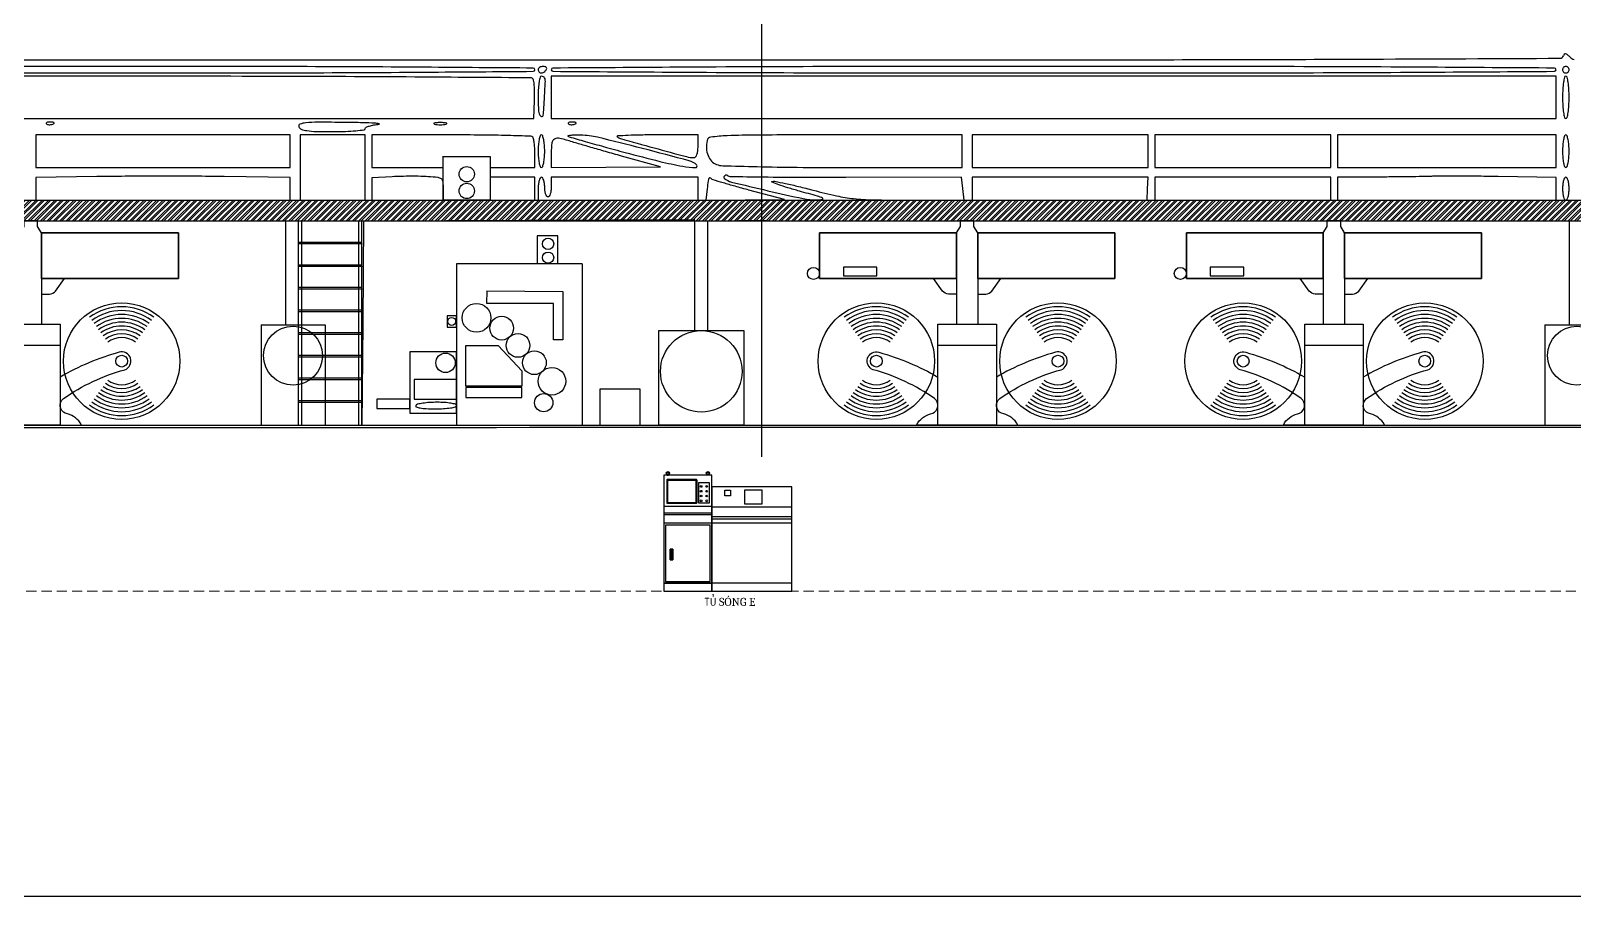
# Model space of a CAD drawing. Extents: x 223136 to 348136, y -32544 to -4064.
# Drawn here: x 301134 to 320421, y -25702 to -14883 of the extents above; entities that cross this region are included whole.
import ezdxf

# ---------------------------------------------------------------- set-up
doc = ezdxf.new("R2010")
doc.units = 0
doc.header["$LTSCALE"] = 20
doc.header["$MEASUREMENT"] = 0
doc.linetypes.add('HIDDEN', pattern=[9.525, 6.35, -3.175])
doc.layers.add('6', color=6, linetype='Continuous')
doc.layers.add('Cuasau', color=10, linetype='Continuous')

# ---------------------------------------------------------------- blocks, each defined once
blk = doc.blocks.new('PC_Box_Front')
at = {"linetype": 'ByBlock'}
for p, q in [((42, 1457), (42, 1450)), ((42, 1455), (58, 1455)), ((42, 1450), (58, 1450)), ((58, 1457), (58, 1450)), ((435, 1360), (565, 1360)), ((435, 1100), (435, 1360)), ((542, 1457), (542, 1450)), ((558, 1455), (542, 1455)), ((558, 1450), (542, 1450)), ((558, 1457), (558, 1450)), ((565, 1360), (565, 1100)), ((600, 1060), (0, 1060)), ((600, 975), (0, 975)), ((565, 1100), (435, 1100)), ((600, 955), (0, 955)), ((600, 850), (0, 850)), ((80, 394), (80, 524)), ((80, 524), (112, 524)), ((112, 394), (80, 394)), ((85, 408), (107, 408)), ((112, 524), (112, 394))]:
    blk.add_line(p, q, dxfattribs=at)
for points in [[(0, 100), (600, 100), (600, 1450), (0, 1450)], [(20, 120), (580, 120), (580, 825), (20, 825)], [(80, 394), (112, 394), (112, 524), (80, 524)], [(0, 0), (600, 0), (600, 100), (0, 100)]]:
    blk.add_lwpolyline(points, close=True, dxfattribs=at)
for points in [[(50, 1400), (400, 1400, -0.414214), (410, 1390), (410, 1105, -0.414214), (400, 1095), (50, 1095, -0.414214), (40, 1105), (40, 1390, -0.414214)], [(60, 1390), (390, 1390, -0.414214), (400, 1380), (400, 1115, -0.414214), (390, 1105), (60, 1105, -0.414214), (50, 1115), (50, 1380, -0.414214)]]:
    blk.add_lwpolyline(points, format="xyb", close=True, dxfattribs=at)
blk.add_lwpolyline([(85, 503), (85, 399), (107, 399), (107, 503)], dxfattribs=at)
for centre, radius in [((50, 1475), 20), ((50, 1475), 14), ((550, 1475), 20), ((550, 1475), 14), ((465, 1310), 11), ((465, 1250), 11), ((465, 1190), 11), ((535, 1310), 11), ((535, 1250), 11), ((535, 1190), 11), ((465, 1130), 11), ((535, 1130), 11)]:
    blk.add_circle(centre, radius, dxfattribs=at)
blk.add_arc((96, 503), 11, 359.0354, 180.9646, dxfattribs=at)
blk = doc.blocks.new('ngtd')
for p, q in [((-84, 2484), (-84, 2553)), ((84, 2553), (-84, 2553)), ((84, 2484), (84, 2553)), ((-133, 2406), (-84, 2484)), ((-133, 2406), (-133, 1264)), ((133, 2406), (84, 2484)), ((133, 2385), (133, 1264))]:
    blk.add_line(p, q)
for points in [[(-1845, 2120), (-1845, 1835), (-989, 1835), (-133, 1835), (-133, 2120), (-133, 2406), (-989, 2406), (-1845, 2406)], [(-1845, 2406), (-133, 2406), (-133, 1835), (-1845, 1835)], [(1845, 2120), (1845, 1835), (989, 1835), (133, 1835), (133, 2120), (133, 2406), (989, 2406), (1845, 2406)], [(1845, 2406), (133, 2406), (133, 1835), (1845, 1835)], [(-1547, 1867), (-1128, 1867), (-1128, 1977), (-1547, 1977)], [(-366, 1264), (366, 1264), (366, 0), (-366, 0)], [(-366, 1264), (366, 1264), (366, 994), (-366, 994)]]:
    blk.add_lwpolyline(points, close=True)
for points in [[(-133, 1639), (-233, 1639, -0.226341), (-309, 1676), (-422, 1835)], [(133, 1639), (233, 1639, 0.226341), (309, 1676), (422, 1835)], [(-366, 0), (-632, 0), (-618, 30, -0.174978), (-430, 149, 0.567913), (-408, 332, 0.087928), (-1173, 692, -0.977628), (-1102, 911, -0.064496), (-366, 601, 0.636075)], [(366, 0), (632, 0), (618, 30, 0.174978), (430, 149, -0.567913), (408, 332, -0.087928), (1173, 692, 0.977628), (1102, 911, 0.064496), (366, 601, -0.636075)]]:
    blk.add_lwpolyline(points, format="xyb")
for centre, radius in [((-1920, 1897), 75.5), ((-1135, 800), 728), ((1135, 800), 728), ((-1135, 800), 73.3), ((1135, 800), 73.3)]:
    blk.add_circle(centre, radius)
for centre, radius, start, end in [((-1135, 800), 680, 53.7103, 126.2897), ((-1135, 800), 632, 53.7103, 126.2897), ((-1135, 800), 583, 53.7103, 126.2897), ((1135, 800), 680, 53.7103, 126.2897), ((1135, 800), 632, 53.7103, 126.2897), ((1135, 800), 583, 53.7103, 126.2897), ((-1135, 800), 535, 53.7103, 126.2897), ((-1135, 800), 487, 53.7103, 126.2897), ((-1135, 800), 439, 53.7103, 126.2897), ((-1135, 800), 391, 53.7103, 126.2897), ((1135, 800), 535, 53.7103, 126.2897), ((1135, 800), 487, 53.7103, 126.2897), ((1135, 800), 439, 53.7103, 126.2897), ((1135, 800), 391, 53.7103, 126.2897), ((-1135, 800), 343, 53.7103, 126.2897), ((-1135, 800), 295, 53.7103, 126.2897), ((1135, 800), 343, 53.7103, 126.2897), ((1135, 800), 295, 53.7103, 126.2897), ((-1135, 800), 487, 233.7103, 306.2897), ((-1135, 800), 439, 233.7103, 306.2897), ((-1135, 800), 391, 233.7103, 306.2897), ((-1135, 800), 343, 233.7103, 306.2897), ((-1135, 800), 295, 233.7103, 306.2897), ((1135, 800), 487, 233.7103, 306.2897), ((1135, 800), 439, 233.7103, 306.2897), ((1135, 800), 391, 233.7103, 306.2897), ((1135, 800), 343, 233.7103, 306.2897), ((1135, 800), 295, 233.7103, 306.2897), ((-1135, 800), 680, 233.7103, 306.2897), ((-1135, 800), 632, 233.7103, 306.2897), ((-1135, 800), 583, 233.7103, 306.2897), ((-1135, 800), 535, 233.7103, 306.2897), ((1135, 800), 680, 233.7103, 306.2897), ((1135, 800), 632, 233.7103, 306.2897), ((1135, 800), 583, 233.7103, 306.2897), ((1135, 800), 535, 233.7103, 306.2897)]:
    blk.add_arc(centre, radius, start, end)

msp = doc.modelspace()

# ---------------------------------------------------------------- hatches: boundary and pattern name
at = {"layer": '6', "linetype": 'ByBlock'}
h = msp.add_hatch(dxfattribs=at)
h.set_pattern_fill('ANSI32', color=8, scale=150)
h.paths.add_polyline_path([(293100, -16999.533), (287251.209, -16999.533), (287249.759, -17000.314), (287249.759, -17259.943), (293100, -17259.943)])
h.paths.add_polyline_path([(294444.5, -16999.533), (293100, -16999.533), (293100, -17259.943), (294444.5, -17259.943)])
h.paths.add_polyline_path([(310271, -16999.533), (294444.5, -16999.533), (294444.5, -17259.943), (309914.14, -17259.943), (310271, -17254.453)])
h.paths.add_polyline_path([(286789.377, -17508.211), (287249.759, -17259.943), (287249.759, -17000.314), (287053.524, -17106.068, -0.135462681), (286835.276, -17223.685), (286191.122, -17570.829), (286191.122, -17830.829), (286309.783, -17766.839, -0.322823165)])
h.paths.add_polyline_path([(286789.377, -17508.211, 0.322823165), (286309.783, -17766.839)], flags=17)
h.paths.add_polyline_path([(322538.455, -16999.533), (310271, -16999.533), (310271, -17259.943), (322831.71, -17259.943, -0.047041611)])
h.paths.add_polyline_path([(326394.5, -16999.533), (322538.455, -16999.533, 0.047041611), (322831.71, -17259.943), (325448.278, -17259.943), (325872.486, -17253.417, -0.002624999), (326263.232, -17249.457, -0.011484333), (326394.5, -17251.831)])
h.paths.add_polyline_path([(289265.28, -20791.194), (291669.118, -20791.194), (291669.118, -20010.141), (289265.28, -20010.141)], flags=9)
h.paths.add_polyline_path([(289242.056, -21672.469), (290963.634, -21672.469), (290963.634, -20891.416), (289242.056, -20891.416)], flags=9)
h.paths.add_polyline_path([(341793.609, -14897.652), (343381.371, -14897.652), (343381.371, -14116.599), (341793.609, -14116.599)], flags=9)
h.paths.add_polyline_path([(326496.976, -14897.652), (328084.739, -14897.652), (328084.739, -14116.599), (326496.976, -14116.599)], flags=9)
h.paths.add_polyline_path([(341485.618, -12728.635), (342216.755, -12728.635), (342216.755, -12280.916), (341485.618, -12280.916)], flags=9)
h.paths.add_polyline_path([(334494.455, -12728.635), (335389.821, -12728.635), (335389.821, -12280.916), (334494.455, -12280.916)], flags=9)
h.paths.add_polyline_path([(341228.274, -11323.157), (341959.411, -11323.157), (341959.411, -10875.438), (341228.274, -10875.438)], flags=9)
h.paths.add_polyline_path([(310492.266, -14654.818), (312698.276, -14654.818), (312698.276, -14207.099), (310492.266, -14207.099)], flags=9)
h.paths.add_polyline_path([(341101.91, -22162.655), (341846.624, -22162.655), (341846.624, -21938.795), (341101.91, -21938.795)], flags=9)
h.paths.add_polyline_path([(325532.287, -22162.655), (326284.242, -22162.655), (326284.242, -21938.795), (325532.287, -21938.795)], flags=9)
h.paths.add_polyline_path([(309518.361, -22162.655), (310264.958, -22162.655), (310264.958, -21938.795), (309518.361, -21938.795)], flags=9)
h.paths.add_polyline_path([(292477.274, -22003.036), (293529.88, -22003.036), (293529.88, -21779.176), (292477.274, -21779.176)], flags=9)
h.paths.add_polyline_path([(282411.597, -22165.913), (282985.42, -22165.913), (282985.42, -21942.054), (282411.597, -21942.054)], flags=9)
h.paths.add_polyline_path([(257550.171, -22130.394), (258652.67, -22130.394), (258652.67, -21906.534), (257550.171, -21906.534)], flags=9)
h.paths.add_polyline_path([(257076.65, -22130.504), (257461.407, -22130.504), (257461.407, -21906.644), (257076.65, -21906.644)], flags=9)
h.paths.add_polyline_path([(243783.632, -22162.655), (244685.913, -22162.655), (244685.913, -21938.795), (243783.632, -21938.795)], flags=9)

# ---------------------------------------------------------------- linework, layer by layer
for p, q in [((290251.025, -15246.336), (308522.139, -15246.336)), ((301906.328, -15450.196), (289901.376, -15450.196)), ((307420.761, -15980.232), (307428.158, -15753.882)), ((290251.025, -15980.232), (302097.654, -15980.232)), ((302097.654, -15980.232), (307420.761, -15980.232)), ((287251.195, -16999.533), (346820.5, -16999.533)), ((287249.759, -17259.943), (346820.5, -17259.943)), ((304314.875, -17259.943), (304314.875, -18559)), ((304476.21, -17259.943), (304476.21, -19812.802)), ((304476.21, -17259.943), (304476.21, -19812.802)), ((304516.21, -17259.943), (304516.21, -19812.802)), ((305231.264, -19812.802), (305231.264, -17264.551)), ((305271.264, -19812.802), (305271.264, -17264.551)), ((305292.812, -17264.551), (305282.038, -18538.676)), ((307361.991, -17254.519), (305292.812, -17264.551)), ((309431.171, -17244.488), (307361.991, -17254.519)), ((309431.171, -18630.413), (309431.171, -17259.943)), ((309594.259, -18630.413), (309594.259, -17259.943)), ((310338.349, -17253.417), (309614.645, -17264.551)), ((320359.824, -17259.943), (320359.824, -18559)), ((305271.264, -17527.69), (304476.21, -17527.69)), ((305271.264, -17547.69), (304476.21, -17547.69)), ((307719, -17448), (307462, -17448)), ((307462, -17448), (307462, -17794.587)), ((307719, -17794.587), (307719, -17448)), ((305271.264, -17810.829), (304476.21, -17810.829)), ((305271.264, -17830.829), (304476.21, -17830.829)), ((308024.537, -17794.587), (306454.814, -17794.587)), ((306454.814, -17794.587), (306454.814, -19812.802)), ((308024.537, -17794.587), (308024.537, -19812.802)), ((305271.264, -18093.968), (304476.21, -18093.968)), ((305271.264, -18113.968), (304476.21, -18113.968)), ((306834, -18132), (307783.119, -18141.149)), ((306834, -18290.5), (306835.528, -18132.015)), ((307664, -18290.5), (306834, -18290.5)), ((307664, -18747.5), (307664, -18290.5)), ((307783.119, -18141.149), (307783.119, -18747.5)), ((305271.264, -18377.107), (304476.21, -18377.107)), ((305271.264, -18397.107), (304476.21, -18397.107)), ((304012.05, -18559), (304012.05, -19812.802)), ((304012.05, -18559), (304811.05, -18559)), ((305271.264, -18660.246), (304476.21, -18660.246)), ((305271.264, -18680.246), (304476.21, -18680.246)), ((304811.05, -18559), (304811.05, -19812.802)), ((305282.038, -18538.676), (305271.264, -19812.802)), ((308982.679, -18999.768), (308982.679, -18630.413)), ((308982.679, -18630.413), (309206.925, -18630.413)), ((309206.925, -18630.413), (309431.171, -18630.413)), ((320057, -18559), (320856, -18559)), ((320057, -18559), (320057, -19812.802)), ((306973.919, -18819), (307272, -19134.339)), ((307783.119, -18747.5), (307664, -18747.5)), ((305271.264, -18943.385), (304476.21, -18943.385)), ((305271.264, -18963.385), (304476.21, -18963.385)), ((305271.264, -19226.524), (304476.21, -19226.524)), ((305271.264, -19246.524), (304476.21, -19246.524)), ((305271.264, -19509.663), (304476.21, -19509.663)), ((305271.264, -19529.663), (304476.21, -19529.663)), ((237333.565, -19812.802), (346860.741, -19812.802)), ((305271.264, -19812.802), (305863.039, -19812.802)), ((308004.151, -19812.802), (308165.376, -19812.802)), ((308165.376, -19812.802), (308326.601, -19812.802)), ((310083.523, -19812.802), (311143.596, -19812.802))]:
    msp.add_line(p, q)
at = {"linetype": 'ByBlock'}
msp.add_lwpolyline([(223135.508, -25702.311), (348135.508, -25702.311), (348135.508, -4063.542), (223135.508, -4063.542)], close=True, dxfattribs=at)
for points in [[(289982.92, -15368.652, 0.411903), (290002.851, -15388.741, 0.000108), (291358.975, -15399.155, 0.000282229), (299564.219, -15407.073, 0.000489), (301969.892, -15409.424, 0.000489), (304375.566, -15407.073, 0.001377), (306057.287, -15399.155, 0.000108), (307413.411, -15388.741, 0.411903), (307433.342, -15368.652, 0.411903), (307413.411, -15348.562, 0.000108), (306057.287, -15338.149, 0.001377), (304375.566, -15330.231, 0.000489), (301969.892, -15327.88, 0.000489), (299564.219, -15330.231, 0.000282229), (291358.975, -15338.149, 0.000108), (290002.851, -15348.562, 0.411903)], [(307474.114, -15368.652, 0.092995), (307477.034, -15384.216, 0.096318), (307485.384, -15397.447, 0.099231), (307497.842, -15406.303, 0.105429), (307512.48, -15409.424, 0.089642), (307529.016, -15406.435, 0.053229), (307546.978, -15397.447, 0.051032), (307563.56, -15384.248, 0.06081), (307576.044, -15368.652, 0.139169), (307580.446, -15353.173, 0.191142), (307575.169, -15339.857, 0.138808), (307560.17, -15330.867, 0.066118), (307537.679, -15327.88, 0.062283), (307513.374, -15330.919, 0.080552), (307492.786, -15339.857, 0.097988), (307479.008, -15353.102, 0.153634)], [(307637.203, -15368.652, 0.412217), (307657.193, -15388.779, 0.000082), (309217.118, -15399.165, 0.001199), (311149.184, -15407.077, 0.000424), (313916.093, -15409.424, 0.000424), (316683.002, -15407.077, 0.001199), (318615.068, -15399.165, 0.000082), (320174.993, -15388.779, 0.412217), (320194.983, -15368.652, 0.412217), (320174.993, -15348.525, 0.000082), (318615.068, -15338.139, 0.001199), (316683.002, -15330.227, 0.000424), (313916.093, -15327.88, 0.000424), (311149.184, -15330.227, 0.001199), (309217.118, -15338.139, 0.000082), (307657.193, -15348.525, 0.412217)], [(320276.527, -15368.652, 0.099038), (320279.64, -15384.212, 0.097945), (320288.504, -15397.447, 0.097945), (320301.739, -15406.311, 0.099038), (320317.299, -15409.424, 0.099038), (320332.859, -15406.311, 0.097945), (320346.094, -15397.447, 0.097945), (320354.959, -15384.212, 0.099038), (320358.071, -15368.652, 0.099038), (320354.959, -15353.092, 0.097945), (320346.094, -15339.857, 0.097945), (320332.859, -15330.993, 0.099038), (320317.299, -15327.88, 0.099038), (320301.739, -15330.993, 0.097945), (320288.504, -15339.857, 0.097945), (320279.64, -15353.092, 0.099038)], [(307474.114, -15692.422, 0.013291), (307479.296, -15887.304, 0.188171), (307507.551, -15949.711, 0.622966), (307536.882, -15939.315, 0.017579), (307550.8, -15767.327, -0.000629), (307554.632, -15685.609, -0.000892), (307558.262, -15612.919, -0.0005), (307561.5, -15551.513, -0.012921), (307562.822, -15534.927, 0.045694), (307563.346, -15497.638, 0.109829), (307555.331, -15471.363, 0.149834), (307538.954, -15455.845, 0.115774), (307514.886, -15450.196, 0.338832), (307498.81, -15462.504, 0.024323), (307486.023, -15520.945, 0.026076), (307477.033, -15599.041, 0.015621)], [(320276.527, -15715.214, 0.013867), (320279.396, -15818.635, 0.024301), (320288.288, -15903.785, 0.022017), (320300.969, -15967.426, 0.345347), (320317.299, -15980.232, 0.345347), (320333.63, -15967.426, 0.022017), (320346.31, -15903.785, 0.024301), (320355.203, -15818.635, 0.013867), (320358.071, -15715.214, 0.013867), (320355.203, -15611.793, 0.024301), (320346.31, -15526.643, 0.022017), (320333.63, -15463.003, 0.345347), (320317.299, -15450.196, 0.345347), (320300.969, -15463.003, 0.022017), (320288.288, -15526.643, 0.024301), (320279.396, -15611.793, 0.013867)], [(301328.583, -16045.637, 0.126455), (301341.912, -16053.516, 0.060344), (301361.699, -16056.744, 0.05415), (301384.432, -16055.218, 0.051402), (301406.729, -16048.856, 0.054073), (301423.718, -16039.823, 0.470617), (301424.421, -16032.392, 0.168741), (301412.525, -16026.63, 0.018894), (301382.096, -16024.223, 0.028489), (301353.711, -16024.671, 0.077125), (301334.141, -16029.186, 0.208169), (301326.698, -16036.714, 0.296942)], [(304483.013, -16082.162, 0.212705), (304513.868, -16113.007, 0.055995), (304583.08, -16130.989, 0.029564), (304700.735, -16140.801, 0.006024), (304909.84, -16143.32, 0.008712), (305066.187, -16140.596, 0.015035), (305196.013, -16132.156, 0.008936), (305299.579, -16120.418, 0.376423), (305313.198, -16104.893, -0.290729), (305323.268, -16089.037, -0.034213), (305364.099, -16073.168, -0.032427), (305420.074, -16059.622, -0.020701), (305486.479, -16050.858, 0.869608), (305486.801, -16044.333, 0.033886), (305432.577, -16037.743, 0.00763), (305279.234, -16031.921, 0.002704), (305059.652, -16028.127, 0.002769), (304721.049, -16025.983, 0.023561), (304569.267, -16033.019, 0.069797), (304497.177, -16050.111, 0.412527)], [(305394.742, -16387.952), (305394.742, -16591.812), (305843.234, -16591.812), (306287.617, -16591.812), (306287.617, -16449.11), (306287.617, -16452.796), (306577.13, -16454.204), (306875.747, -16453.5), (306875.747, -16453.5), (306875.747, -16591.812), (307147.938, -16591.812), (307433.342, -16591.812), (307433.342, -16415.134, 0.014248), (307431.357, -16345.485, 0.018893), (307425.358, -16282.37, 0.016466), (307416.8, -16231.129, 0.147809), (307406.161, -16211.274, 0.191005), (307380.59, -16200.222, 0.000953), (307095.529, -16192.077, 0.004102), (306769.151, -16186.052, 0.002563), (306386.861, -16184.092), (305394.742, -16184.092)], [(306179.603, -16049.109, 0.039571), (306212.109, -16054.907, 0.024357), (306250.954, -16056.801, 0.024357), (306289.799, -16054.907, 0.039571), (306322.305, -16049.109, 0.161593), (306332.871, -16042.247, 0.542911), (306330.778, -16035.941, 0.052887), (306302, -16031.593, 0.011065), (306250.954, -16030.463, 0.011065), (306199.908, -16031.593, 0.052887), (306171.13, -16035.941, 0.542911), (306169.037, -16042.247, 0.161593)], [(307474.114, -16387.952, 0.01883), (307477.058, -16466.094, 0.03053), (307486.091, -16531.928, 0.031449), (307498.993, -16580.374, 0.322437), (307514.886, -16591.812, 0.322437), (307530.78, -16580.374, 0.031449), (307543.682, -16531.928, 0.03053), (307552.715, -16466.094, 0.01883), (307555.658, -16387.952, 0.01883), (307552.715, -16309.811, 0.03053), (307543.682, -16243.976, 0.031449), (307530.78, -16195.531, 0.322437), (307514.886, -16184.092, 0.322437), (307498.993, -16195.531, 0.031449), (307486.091, -16243.976, 0.03053), (307477.058, -16309.811, 0.01883)], [(307844.46, -16199.617, 0.116071), (307859.874, -16208.225, 0.000415), (308062.465, -16265.905, 0.002181), (308292.68, -16330.159, 0.001364), (308562.748, -16403.477, 0.005046), (308994.177, -16514.683, 0.016739), (309280.89, -16575.405, 0.032981), (309441.335, -16593.01, 0.683971), (309455.203, -16561.482, 0.131682), (309362.129, -16507.752, 0.002162), (308776.534, -16353.625, 0.004103), (308217.171, -16213.874, 0.054966), (308007.548, -16187.15, 0.00795), (307939.631, -16187.077, 0.01537), (307885.36, -16189.551, 0.01425), (307846.328, -16193.656, 0.636703)], [(307852.105, -16045.637, 0.126455), (307865.435, -16053.516, 0.060344), (307885.222, -16056.744, 0.05415), (307907.954, -16055.218, 0.051402), (307930.251, -16048.856, 0.054073), (307947.24, -16039.823, 0.470617), (307947.943, -16032.392, 0.168741), (307936.047, -16026.63, 0.018894), (307905.618, -16024.223, 0.028489), (307877.234, -16024.671, 0.077125), (307857.663, -16029.186, 0.208169), (307850.221, -16036.714, 0.296942)], [(308460.786, -16205.826, 0.129421), (308503.757, -16230.888, 0.00087), (308923.004, -16346.393, 0.001664), (309326.181, -16455.276, 0.060636), (309420.978, -16468.569, 0.226764), (309441.92, -16459.021, 0.088209), (309458.176, -16430.698, 0.058252), (309468.624, -16385.817, 0.028094), (309471.943, -16326.794), (309471.943, -16184.092), (308955.498, -16184.092, 0.00395), (308758.935, -16185.645, 0.007026), (308597.142, -16190.477, 0.002802), (308464.135, -16197.067, 0.64843)], [(309585.481, -16255.443, 0.063499), (309577.856, -16354.121, 0.082339), (309597.097, -16442.655, 0.093816), (309640.84, -16511.595, 0.11424), (309704.177, -16554.077, 0.083659), (309780.535, -16569.269, 0.001414), (310210.646, -16580.728, 0.003582), (310712.469, -16589.08, 0.00237), (311288.952, -16591.812), (312774.476, -16591.812), (312774.476, -16387.952), (312774.476, -16184.092), (311187.357, -16184.092, 0.000867), (310214.565, -16185.78, 0.010261), (309837.048, -16194.838, 0.019306), (309632.811, -16211.854, 0.321739)], [(320276.527, -16387.952, 0.01883), (320279.471, -16466.094, 0.03053), (320288.504, -16531.928, 0.031449), (320301.406, -16580.374, 0.322437), (320317.299, -16591.812, 0.322437), (320333.193, -16580.374, 0.031449), (320346.094, -16531.928, 0.03053), (320355.127, -16466.094, 0.01883), (320358.071, -16387.952, 0.01883), (320355.127, -16309.811, 0.03053), (320346.094, -16243.976, 0.031449), (320333.193, -16195.531, 0.322437), (320317.299, -16184.092, 0.322437), (320301.406, -16195.531, 0.031449), (320288.504, -16243.976, 0.03053), (320279.471, -16309.811, 0.01883)], [(307637.203, -16408.338), (307637.203, -16591.812), (308320.134, -16588.498), (309003.065, -16585.183), (308513.801, -16447.785, -0.000735), (308317.508, -16392.349, -0.000872), (308132.328, -16339.409, -0.000756), (307976.23, -16294.232, -0.005612), (307902.221, -16271.788, 0.017758), (307745.39, -16228.356, 0.179497), (307679.257, -16236.368, 0.244542), (307645.658, -16283.898, 0.033933)], [(301195.224, -16858.572), (301195.224, -16999.533), (302785.333, -16999.533), (304375.441, -16999.533), (304375.441, -16857.658), (304375.441, -16715.783), (303549.808, -16704.763, 0.002146), (303178.193, -16701.398, 0.001334), (302742.14, -16700.485, 0.001338), (302311.893, -16701.884, 0.002421), (301959.699, -16705.676), (301195.224, -16717.611)], [(305394.742, -16860.309), (305394.742, -16999.533), (305843.234, -16999.533), (306291.726, -16999.533), (306291.726, -16859.064, 0.028159), (306286.795, -16771.574, 0.200083), (306266.578, -16735.223, 0.140227), (306222.406, -16717.083, 0.011735), (306098.059, -16706.169, 0.011371), (306005.8, -16702.353, 0.005344), (305886.427, -16701.409, 0.005292), (305761.278, -16703.081, 0.007415), (305649.567, -16707.414), (305394.742, -16721.086)], [(307637.203, -16836.444, -0.031626), (307634.236, -16883.302, -0.048861), (307625.226, -16922.83, -0.06271), (307612.098, -16950.216, -0.254951), (307596.43, -16958.761, -0.254951), (307580.763, -16950.216, -0.06271), (307567.635, -16922.83, -0.048861), (307558.625, -16883.302, -0.031626), (307555.658, -16836.444, 0.031626), (307552.692, -16789.587, 0.048861), (307543.682, -16750.059, 0.06271), (307530.554, -16722.672, 0.254951), (307514.886, -16714.128, 0.277684), (307499.161, -16723.592, 0.052312), (307486.091, -16756.047, 0.042582), (307477.072, -16802.151, 0.027026), (307474.114, -16856.83), (307474.114, -16999.533), (308473.029, -16999.533), (309471.943, -16999.533), (309471.943, -16856.83), (309471.943, -16714.128), (308554.573, -16714.128), (307637.203, -16714.128)], [(309586.521, -16856.83), (309569.861, -16999.533), (310061.131, -16996.463), (310552.402, -16993.393), (310107.159, -16873.999, -0.002898), (309935.049, -16826.776, -0.004462), (309786.762, -16783.732, -0.001572), (309659.61, -16745.153, -0.122527), (309641.679, -16734.367, 0.116042), (309621.158, -16721.662, 0.38525), (309607.826, -16727.49, 0.07248), (309598.81, -16759.025, 0.004389)], [(309801.517, -16728.504, 0.116258), (309888.708, -16772.881, 0.002645), (310345.466, -16881.77, 0.00436), (310786.081, -16980.308, 0.057586), (310951.833, -16996.311, 0.032777), (311026.88, -16989.968, 0.727966), (311029.226, -16975.651, 0.049106), (310966.153, -16950.707, 0.002156), (310738.547, -16886.695, -0.006122), (310594.022, -16844.809, -0.011891), (310479.877, -16807.222, -0.010237), (310397.808, -16776.109, -0.697803), (310398.131, -16765.552, -0.130051), (310430.393, -16763.513, -0.003692), (310567.22, -16791.668, -0.007277), (310728.604, -16828.582, -0.004913), (310911.62, -16875.168, 0.010489), (311204.731, -16946.307, 0.027997), (311416.967, -16980.806, 0.021859), (311659.257, -16995.713, 0.004435), (312089.869, -16999.533), (312798.874, -16999.533), (312782.047, -16855.398), (312765.221, -16711.264), (311319.754, -16716.804, -0.001592), (310763.815, -16717.164, -0.002589), (310291.699, -16713.521, -0.00038), (309873.355, -16707.809, -0.195169), (309849.794, -16697.85, 0.081828), (309838.898, -16690.036, 0.092145), (309826.507, -16686.54, 0.100671), (309814.574, -16687.851, 0.119396), (309804.915, -16693.742, 0.076358), (309798.406, -16702.614, 0.096075), (309795.507, -16712.363, 0.1105), (309796.627, -16721.441, 0.132198)], [(318023.873, -16710.731), (317463.258, -16714.128), (317463.258, -16856.83), (317463.258, -16999.533), (318829.121, -16999.533), (320194.983, -16999.533), (320194.983, -16857.771), (320194.983, -16716.01), (319471.28, -16704.876, 0.001033), (319188.092, -16701.105, 0.001466), (318936.211, -16699.009, 0.00082), (318723.409, -16698.212, 0.021315), (318666.033, -16700.538, -0.015883), (318611.01, -16703.367, -0.000936), (318443.761, -16706.335, -0.001413), (318244.555, -16708.934, -0.00104)], [(320276.527, -16856.83, 0.027026), (320279.485, -16911.51, 0.042582), (320288.504, -16957.614, 0.052312), (320301.574, -16990.069, 0.277684), (320317.299, -16999.533, 0.277684), (320333.025, -16990.069, 0.052312), (320346.094, -16957.614, 0.042582), (320355.114, -16911.51, 0.027026), (320358.071, -16856.83, 0.027026), (320355.114, -16802.151, 0.042582), (320346.094, -16756.047, 0.052312), (320333.025, -16723.592, 0.277684), (320317.299, -16714.128, 0.277684), (320301.574, -16723.592, 0.052312), (320288.504, -16756.047, 0.042582), (320279.485, -16802.151, 0.027026)], [(305945.164, -19568.169, 0.469367), (305950.957, -19585.412, 0.050604), (305997.381, -19598.155, 0.030582), (306075.704, -19606.458, 0.011118), (306187.39, -19608.942, 0.013703), (306291.871, -19606.078, 0.024127), (306377.765, -19597.194, 0.021789), (306441.958, -19584.525, 0.345981), (306454.814, -19568.169, 0.338832), (306442.506, -19552.093, 0.024323), (306384.065, -19539.306, 0.026076), (306305.969, -19530.316, 0.015621), (306212.588, -19527.397, 0.015685), (306117.966, -19530.366, 0.022144), (306034.114, -19539.374, 0.019282), (305967.41, -19552.193, 0.199798)]]:
    msp.add_lwpolyline(points, format="xyb", close=True)
for points in [[(307637.203, -15715.214), (307637.203, -15980.232), (313916.093, -15980.232), (320194.983, -15980.232), (320194.983, -15715.214), (320194.983, -15450.196), (313916.093, -15450.196), (307637.203, -15450.196)], [(301195.224, -16387.952), (301195.224, -16591.812), (302785.333, -16591.812), (304375.441, -16591.812), (304375.441, -16387.952), (304375.441, -16184.092), (302785.333, -16184.092), (301195.224, -16184.092)], [(304497.757, -16591.812), (304497.757, -16999.533), (304905.477, -16999.533), (305313.198, -16999.533), (305313.198, -16591.812), (305313.198, -16184.092), (304905.477, -16184.092), (304497.757, -16184.092)], [(312896.792, -16387.952), (312896.792, -16591.812), (313997.637, -16591.812), (315098.481, -16591.812), (315098.481, -16387.952), (315098.481, -16184.092), (313997.637, -16184.092), (312896.792, -16184.092)], [(315180.025, -16387.952), (315180.025, -16591.812), (316280.87, -16591.812), (317381.714, -16591.812), (317381.714, -16387.952), (317381.714, -16184.092), (316280.87, -16184.092), (315180.025, -16184.092)], [(317463.258, -16387.952), (317463.258, -16591.812), (318829.121, -16591.812), (320194.983, -16591.812), (320194.983, -16387.952), (320194.983, -16184.092), (318829.121, -16184.092), (317463.258, -16184.092)], [(306287.617, -16453.5), (306875.747, -16453.5), (306875.747, -16999.533), (306287.617, -16999.533)], [(306875.747, -16858.5), (306875.747, -16999.533), (307154.545, -16999.533), (307433.342, -16999.533), (307433.342, -16856.83), (307433.342, -16714.128), (307149.18, -16714.128), (306875.747, -16714.128)], [(312896.792, -16856.83), (312896.792, -16999.533), (313991.031, -16999.533), (315085.269, -16999.533), (315090.633, -16856.83), (315095.998, -16714.128), (313996.395, -16714.128), (312896.792, -16714.128)], [(315180.025, -16856.83), (315180.025, -16999.533), (316280.87, -16999.533), (317381.714, -16999.533), (317381.714, -16856.83), (317381.714, -16714.128), (316280.87, -16714.128), (315180.025, -16714.128)], [(306454.814, -18447), (306336.5, -18447), (306336.5, -18586.5), (306454.814, -18586.5)], [(308982.679, -18630.413), (310042.751, -18630.413), (310042.751, -19812.802), (308982.679, -19812.802)], [(306454.814, -18895), (305872, -18895), (305872, -19663.5), (306454.814, -19663.5)], [(305924.778, -19364.309), (305924.778, -19486.625), (306189.796, -19486.625), (306454.814, -19486.625), (306454.814, -19364.309), (306454.814, -19241.993), (306189.796, -19241.993), (305924.778, -19241.993)], [(306568.5, -19468.5), (307272, -19468.5), (307272, -19343.5), (306568.5, -19343.5)], [(308245.988, -19812.802), (308747.862, -19812.802), (308747.862, -19364.309), (308245.988, -19364.309)], [(305872, -19490), (305459, -19490), (305459, -19603.5), (305872, -19603.5)]]:
    msp.add_lwpolyline(points, close=True)
msp.add_lwpolyline([(307272, -19134.339), (307272, -19324.5), (306568.5, -19324.5), (306568.5, -18819), (306973.919, -18819)])
for centre, radius in [((306581.682, -16675.266), 96.065), ((306581.682, -16884.5), 96.065), ((307598.5, -17546), 70.309), ((307598.5, -17718.5), 70.309), ((306704, -18471.5), 179.251), ((306393.5, -18516.5), 49.5), ((307017.927, -18599.886), 148.707), ((304411.55, -18943.385), 368.5), ((307222.233, -18816.02), 148.707), ((309512.715, -19140.434), 510.021), ((320456.5, -18943.385), 368.5), ((307426.539, -19032.155), 148.707), ((306316.44, -19033.828), 121.56), ((307646.561, -19264.915), 171.585), ((307543.5, -19532), 114.695)]:
    msp.add_circle(centre, radius)
for centre, radius, start, end in [((313980.072, 894553.071), 909797.571, 270.038562507, 270.246431537), ((287783.18, 6985562.589), 7000863.423, 270.246423713, 270.265675097), ((320245.201, -15181.936), 43.637, 270.2656637, 341.5649879), ((320340.957, -15213.854), 57.299, 138.2809252, 161.5650136), ((320311.011, -15187.155), 17.178, 81.3313025, 138.2807811), ((320306.939, -15213.863), 44.194, 50.9214025, 81.3314256), ((320076.759, -15497.317), 409.337, 45.0000299, 50.9214912), ((320460.012, -15114.063), 132.666, 224.9999778, 253.0820312), ((308517.876, 9017886.577), 9033132.913, 270.0000270439, 270.038529807), ((301906.368, -1105157.347), 1089707.151, 89.878993447, 90.000002121), ((303466.2, -366621.735), 351169.892, 89.597568, 89.87900473), ((277055.289, -4126386.478), 4111027.397, 89.57736117, 89.597529284), ((307379.479, -15508.751), 37.827, 31.7174338, 89.5772264), ((307358.29, -15521.846), 62.735, 6.0770195, 31.7175391), ((305886.346, -15678.553), 1542.997, 3.5629554, 6.0769934), ((305909.912, -15677.087), 1519.386, 0.479517, 3.5629898), ((305247.655, -15682.631), 2181.667, 358.1284439, 0.479551), ((293092.84, 176027691.051), 176047532.027, 269.99861630972, 270.00719088519), ((304626.386, 83305358.498), 83325198.757, 270.00726207527, 270.01872123201)]:
    msp.add_arc(centre, radius, start, end)
for p in [(305271.264, -17547.69), (305271.264, -17830.829), (305271.264, -18113.968), (305271.264, -18397.107), (305271.264, -18680.246), (305271.264, -18963.385), (305271.264, -19246.524), (305271.264, -19529.663)]:
    msp.add_point(p)
at = {"layer": 'Cuasau', "color": 2, "linetype": 'ByBlock', "true_color": 0xf1eb1f}
msp.add_line((310271, -20210.5), (310271, -12764.285), dxfattribs=at)
at = {"layer": 'Cuasau', "linetype": 'ByBlock'}
for p, q in [((310645.186, -20839.502), (309645.186, -20839.502)), ((309645.186, -20989.502), (309645.186, -20959.502)), ((310645.186, -20959.502), (309645.186, -20959.502)), ((309645.186, -21039.502), (309645.186, -20989.502)), ((310645.186, -20989.502), (309645.186, -20989.502)), ((309645.186, -21889.502), (309645.186, -21039.502)), ((310645.186, -21039.502), (309645.186, -21039.502))]:
    msp.add_line(p, q, dxfattribs=at)
at = {"layer": 'Cuasau', "color": 3, "linetype": 'HIDDEN', "lineweight": 0}
msp.add_line((243736.271, -21889.502), (346231.5, -21889.502), dxfattribs=at)
at = {"layer": 'Cuasau', "linetype": 'ByBlock'}
for points in [[(309645.186, -21889.502), (310645.186, -21889.502), (310645.186, -20584.502), (309645.186, -20584.502)], [(309806.063, -20626.964), (309878.063, -20626.964), (309878.063, -20698.964), (309806.063, -20698.964)], [(310053.08, -20794.964), (310273.08, -20794.964), (310273.08, -20626.964), (310053.08, -20626.964)], [(309645.186, -21889.502), (310645.186, -21889.502), (310645.186, -21789.502), (309645.186, -21789.502)]]:
    msp.add_lwpolyline(points, close=True, dxfattribs=at)

# ---------------------------------------------------------------- block references
at = {"layer": '6', "color": 2, "linetype": 'ByBlock', "true_color": 0xf1eb1f}
for p in [(301134.066, -19812.802), (312835.634, -19812.802), (317419.826, -19812.802)]:
    msp.add_blockref('ngtd', p, dxfattribs=at)
at = {"layer": 'Cuasau', "linetype": 'ByBlock'}
msp.add_blockref('PC_Box_Front', (309045.186, -21889.502), dxfattribs=at)

# ---------------------------------------------------------------- texts
at = {"layer": 'Cuasau', "linetype": 'ByBlock', "insert": (309195.229, -21972.557), "char_height": 100, "attachment_point": 1}
msp.add_mtext_dynamic_manual_height_columns('\\pi352.91173;{\\fCambria|b0|i0|c0|p18;TỦ SÓNG E}', width=1389.53091, gutter_width=1, heights=[0], dxfattribs=at)

doc.saveas('drawing.dxf')
